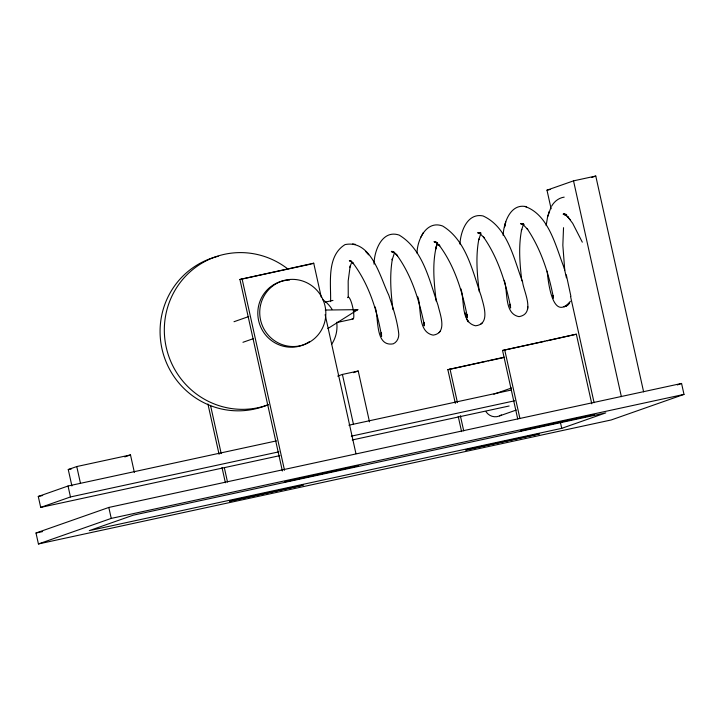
<?xml version="1.0" encoding="UTF-8"?>
<svg xmlns="http://www.w3.org/2000/svg" width="720" height="720" viewBox="0 0 720 720"><rect width="100%" height="100%" fill="white"/><g stroke="black" fill="none" stroke-linecap="round" stroke-linejoin="round"><path stroke-width="1.08" d="M510.39 306.288L510.588 308.034L510.156 304.254L510.381 307.467L510.552 305.64M553.23 297.27L553.311 295.533L553.185 298.26L553.05 295.416L553.284 297.018C548.658 273.051 540.9 249.057 527.166 228.699L527.733 229.437L522.684 224.145L523.674 224.937L520.551 223.659L524.052 224.424L522.009 223.992M424.296 324.162L424.179 325.881L423.855 322.326L424.053 323.775C418.977 299.583 411.408 275.004 396.702 254.844L397.602 255.978L395.064 253.278M563.526 227.673L562.842 245.268L564.759 270.315M459.972 244.143C460.512 231.642 467.289 212.634 483.057 215.946C507.762 227.232 513.711 258.651 522.549 281.763C523.593 291.465 535.896 313.776 519.003 316.647C503.901 313.767 508.122 291.051 504.234 280.305M527.553 309.438L527.823 306.648M503.163 235.44C503.586 222.975 510.489 202.743 526.536 206.757L525.024 206.451C549.378 215.055 555.903 247.473 564.561 268.884M381.573 333.603L381.366 335.403L381.285 332.694L381.609 336.312C377.091 310.347 368.811 283.806 352.656 262.647L353.547 263.655L350.001 260.757L351.477 261.378L349.353 260.73L350.901 261.036M467.172 316.206L467.055 314.577L467.307 317.799L467.352 314.694L467.235 315.369M546.147 225.621L547.497 217.377L550.836 207.612M374.04 264.159C374.121 250.803 382.122 229.329 399.15 235.08C423.117 249.498 429.435 280.584 438.021 305.28C439.956 314.145 447.84 333.045 433.143 335.133C417.249 332.073 421.749 308.205 417.816 296.847M417.033 253.179C417.168 239.958 426.357 219.933 442.62 226.008C466.416 240.48 472.608 271.512 481.176 296.091C483.516 305.064 490.59 324.171 475.578 325.782C460.503 322.605 464.724 299.745 460.872 288.756M437.643 243L435.555 249.192L436.923 244.287C431.865 262.764 433.998 282.294 436.185 301.05M350.208 265.77L348.183 280.971L348.246 297.432M505.818 221.895L504.567 226.881L505.503 223.101M435.555 249.192L435.807 248.292M549.18 211.437L547.839 216.117M349.911 267.264L351.936 261.522M480.762 233.811L478.683 239.967L478.881 239.004C475.542 256.401 477.09 274.311 479.286 291.744M523.359 224.775L521.388 230.616L521.694 229.401C518.319 246.348 519.768 263.826 521.829 280.845M570.411 301.257C552.438 322.848 548.064 280.782 547.182 271.197M423.27 232.659L420.831 237.276M394.677 252.27L392.175 259.821L392.463 258.543C389.448 275.427 390.825 292.743 392.967 309.645M551.583 206.235C554.193 201.537 558.774 197.883 564.183 197.136M439.092 332.685L440.478 330.993M480.681 324.261L482.391 322.839M327.879 328.545L357.813 309.654L325.224 310.041M282.384 471.015L239.922 279.468L313.722 263.205L321.246 297.135M311.598 263.952L313.722 263.205M551.115 208.791L546.984 190.17L573.525 180.855L595.773 176.04L643.617 391.851M591.687 177.471L595.773 176.04M234 321.723L248.742 316.548M242.955 342.297L253.485 338.607M354.411 310.851L357.813 309.654M71.901 485.964L68.256 469.539L76.761 466.551L130.491 454.923L134.379 472.446M337.68 376.092L342.405 374.436L358.227 371.007L369.495 421.839M353.502 372.663L358.227 371.007M124.821 456.912L130.491 454.923M279.864 455.634L40.698 507.402L38.277 496.458L68.04 486.009L276.48 440.883M40.698 507.402L70.461 496.953L278.91 451.827M455.328 403.371L447.858 369.675L504.288 357.174M517.725 418.959L502.542 350.469L576.351 334.206L591.768 403.785M576.351 334.206L547.074 340.83M36 533.007L108.81 507.447L681.57 383.454L684 394.398L611.19 419.967L38.43 543.96L36 533.007L42.597 531.585M38.43 543.96L111.24 518.4L684 394.398M493.812 394.209L511.524 387.99M499.635 415.881L516.312 410.031M677.349 384.93L681.57 383.454M561.735 428.346L605.781 412.884L133.326 515.16L89.28 530.631L561.735 428.346L560.277 421.776M523.296 223.956L521.658 224.37L523.503 223.956M565.974 214.389L564.246 214.776L566.118 214.371L563.274 214.137L565.371 214.605L564.201 214.137L567.999 217.071L567.324 216.279L572.688 223.335L582.318 242.172M546.984 190.17L550.161 189.486M239.922 279.468L310.518 264.186M325.341 302.067L332.991 300.411M336.537 322.596L352.926 319.041M502.542 350.469L544.896 341.298M447.858 369.675L485.865 361.44M488.043 360.972L503.244 357.687M68.256 469.539L71.55 468.828M348.885 425.205L511.254 390.051M38.277 496.458L42.66 495.504M351.315 436.158L514.782 400.77M352.269 439.956L509.157 405.99M480.969 233.037L478.809 233.496L480.672 233.109L479.232 233.118M436.887 242.406L435.141 242.442L437.13 242.595L433.989 241.677L437.652 243.18L434.898 241.686L439.803 245.835L438.768 244.683C454.401 265.284 462.222 290.952 467.172 316.053M393.147 251.964L391.338 251.649L394.218 252.198M375.066 306.873C379.008 317.259 374.643 347.166 393.246 343.827C397.566 341.901 399.465 336.78 398.583 332.316C396.909 319.536 392.859 307.188 388.737 295.029C380.187 277.479 371.403 239.409 345.069 244.584C326.412 256.077 331.047 283.077 330.597 301.626M355.572 244.44L352.656 243.864M563.274 214.137L566.676 214.812L564.615 214.398M480.384 233.352L477.702 232.803L479.79 233.253L478.305 232.614L480.582 233.892L479.277 232.947L484.308 237.933L483.39 236.853C497.718 257.238 505.431 281.673 510.336 305.901M393.399 252.009L391.743 251.28L396.36 254.304M365.562 251.397L368.64 254.844M567.324 216.279L570.564 220.068M464.94 312.516L466.2 317.16M566.298 274.77L570.906 296.316M573.525 180.855L621.369 396.666M564.228 267.948L566.415 277.812M570.546 296.433L594.099 402.696M504.675 349.722L519.858 418.212M449.982 368.928L457.452 402.624M460.35 415.674L463.725 430.893M458.226 416.421L461.592 431.64M342.405 374.436L353.439 424.179M325.134 314.649L355.95 453.654M242.046 278.721L284.517 470.268M210.528 405.405L221.202 453.564M224.361 467.793L227.511 482.022M207.918 403.956L219.078 454.311M221.994 467.442L225.387 482.769M108.81 507.447L111.24 518.4M76.761 466.551L80.397 482.976M68.04 486.009L70.461 496.953M322.488 299.475A31.995 31.338 70.7 0 1 332.001 309.231M336.708 322.29A31.995 31.338 70.7 0 1 331.515 344.493M347.715 297.684A11.223 2.232 77.8 0 1 352.836 307.809A11.223 2.232 77.8 0 1 352.161 318.618M268.569 404.685A78.543 76.941 70.7 0 1 165.105 318.834A78.543 76.941 70.7 0 1 287.784 268.938M267.327 404.991A78.543 76.941 70.7 0 1 164.106 356.526A78.543 76.941 70.7 0 1 218.223 256.257M309.501 341.604A33.66 32.976 70.7 0 1 259.479 323.748A33.66 32.976 70.7 0 1 289.566 280.044M501.372 414.918A11.223 10.989 70.7 0 1 486.063 411.786M569.601 302.895L568.197 304.596L569.601 302.895M568.476 304.317L566.802 305.667L568.476 304.317M567.108 305.46L565.281 306.423L567.108 305.46M231.633 500.607L229.509 501.354L303.309 485.091L231.633 500.607M286.938 481.185L284.814 481.932L358.614 465.669L286.938 481.185M467.82 449.37L465.696 450.117L539.496 433.854L467.82 449.37M522.504 430.173L520.38 430.92L594.18 414.657L522.504 430.173M564.057 306.747L565.596 306.27L564.057 306.747M467.73 320.823L466.875 319.185L468.252 321.858L467.73 320.823M260.469 305.478A33.66 32.976 70.7 0 0 302.931 345.042A33.66 32.976 70.7 0 0 314.946 288.324A33.66 32.976 70.7 0 0 260.469 305.478"/></g></svg>
